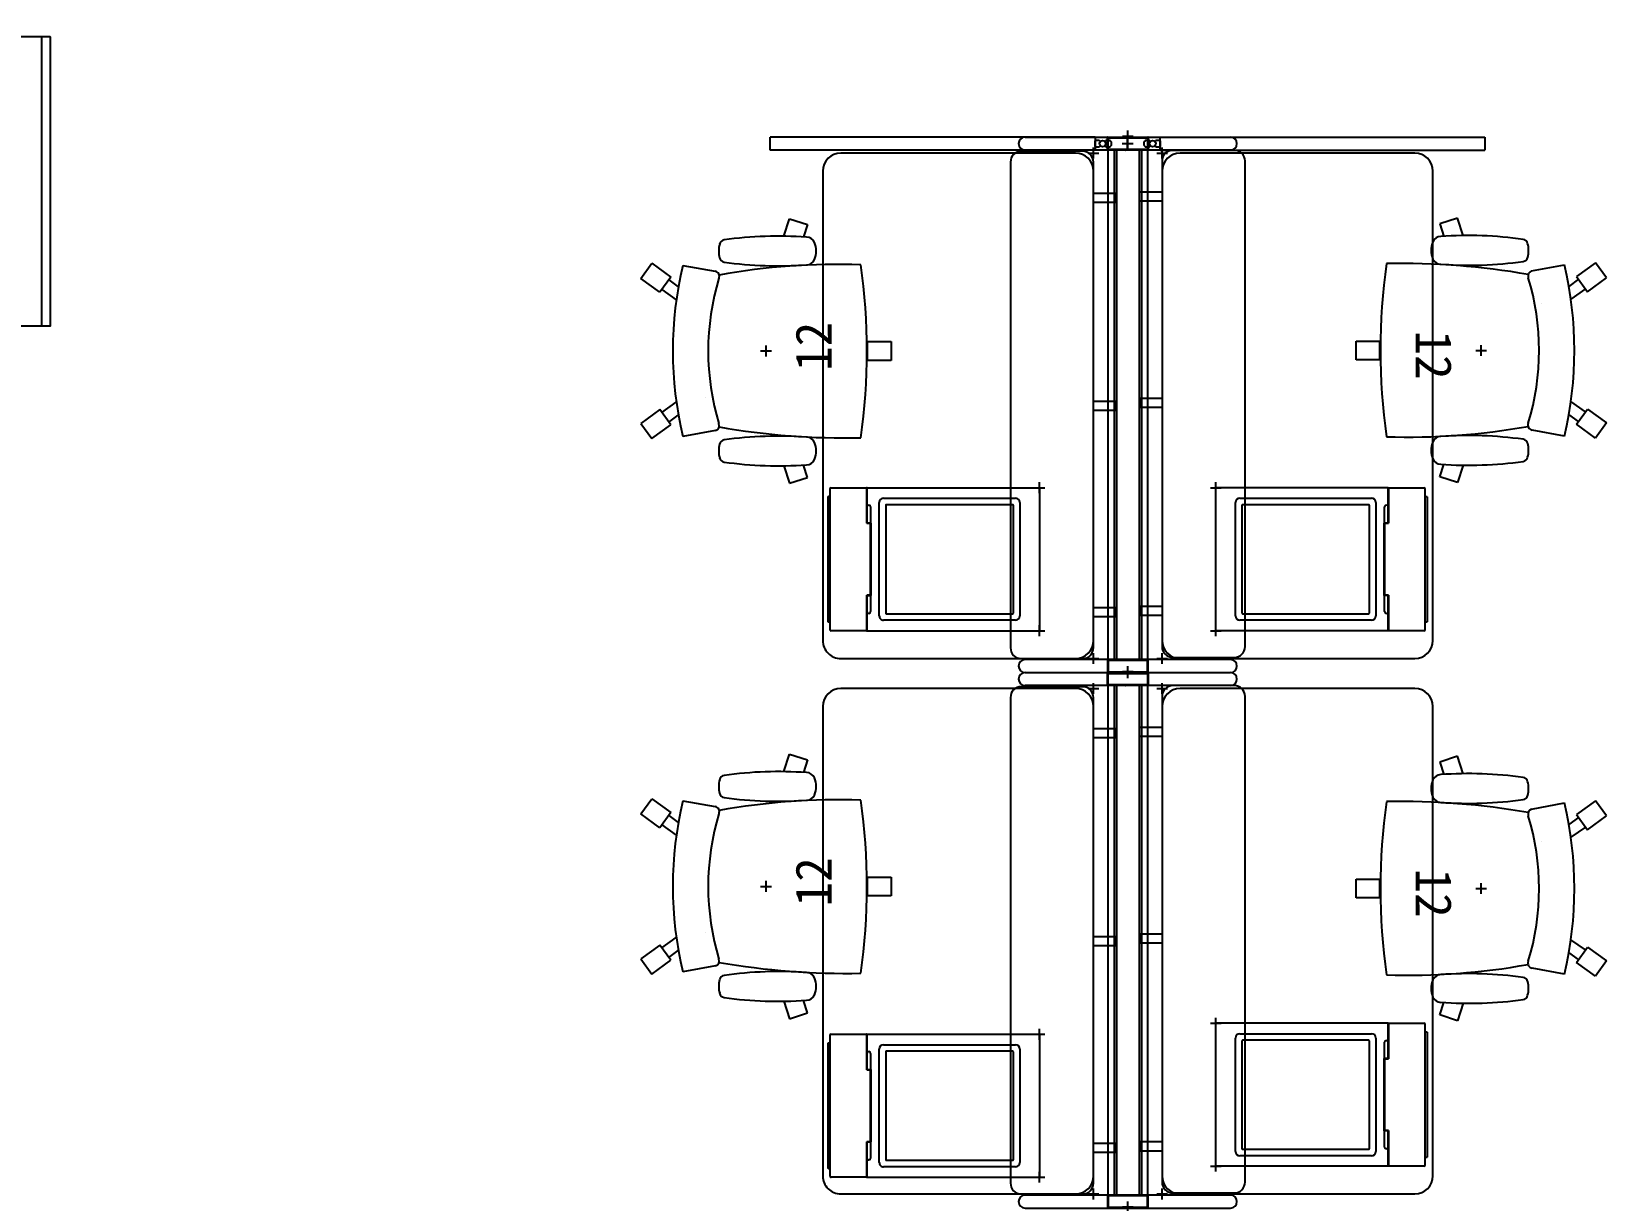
# Model space of a CAD drawing. Header units: millimetres. Extents: x 10479 to 135323, y 879012 to 965592.
# Drawn here: x 46677 to 51040, y 944636 to 947873 of the extents above; entities that cross this region are included whole.
import ezdxf
from ezdxf.enums import TextEntityAlignment as Align

# ---------------------------------------------------------------- set-up
doc = ezdxf.new("R2010")
doc.units = ezdxf.units.MM
doc.header["$PDMODE"] = 2
doc.header["$PDSIZE"] = 15
doc.linetypes.add('03-A31 아트페어 전시관 단면도$0$1층 평면도$0$1층배치도$0$PHANTOM2', pattern=[1.25, 0.625, -0.125, 0.125, -0.125, 0.125, -0.125])
for name, color, linetype in [('$2d', 7, 'Continuous'), ('$2dpanl', 1, 'Continuous'), ('$point', 6, 'Continuous'), ('시디즈', 211, 'Continuous'), ('퍼시스', 210, 'Continuous'), ('퍼시스물량산출제외', 7, 'Continuous')]:
    doc.layers.add(name, color=color, linetype=linetype)

# ---------------------------------------------------------------- blocks, each defined once
blk = doc.blocks.new('GFN142J')
at = {"layer": '$2dpanl', "color": 0}
for p, q in [((0, -55.5), (0, 284.5)), ((36, 284.5), (36, 55.5)), ((1447, 284.5), (1447, 55.5)), ((1483, -55.5), (1483, 284.5)), ((1, 56.5), (1.2, 56.5)), ((1.2, 56.5), (34.8, 56.5)), ((2.2, -54.5), (2.2, 54.5)), ((2.2, 54.5), (33.8, 54.5)), ((33.8, 54.5), (33.8, -54.5)), ((34.8, 56.5), (35, 56.5)), ((36, 55.5), (36, 6)), ((36, 55), (1447, 55)), ((1447, 55.5), (1447, 6)), ((1448.2, 56.5), (1448, 56.5)), ((1481.8, 56.5), (1448.2, 56.5)), ((1449.2, 54.5), (1449.2, -54.5)), ((1480.8, 54.5), (1449.2, 54.5)), ((1480.8, -54.5), (1480.8, 54.5)), ((1482, 56.5), (1481.8, 56.5)), ((36, 38), (1447, 38)), ((36, 31.5), (1447, 31.5)), ((36, 6), (36, -6)), ((1447, 6), (1447, -6)), ((36, -6), (36, -55.5)), ((36, -31.5), (1447, -31.5)), ((36, -38), (1447, -38)), ((1447, -6), (1447, -55.5)), ((0, -284.5), (0, -55.5)), ((1.2, -56.5), (1, -56.5)), ((34.8, -56.5), (1.2, -56.5)), ((33.8, -54.5), (2.2, -54.5)), ((35, -56.5), (34.8, -56.5)), ((36, -55), (1447, -55)), ((36, -55.5), (36, -284.5)), ((1447, -55.5), (1447, -284.5)), ((1448, -56.5), (1448.2, -56.5)), ((1448.2, -56.5), (1481.8, -56.5)), ((1449.2, -54.5), (1480.8, -54.5)), ((1481.8, -56.5), (1482, -56.5)), ((1483, -284.5), (1483, -55.5))]:
    blk.add_line(p, q, dxfattribs=at)
for centre, radius, start, end in [((18, 284.5), 18, 0.0001, 180), ((1465, 284.5), 18, 0, 179.9999), ((1, 55.5), 1, 90, 180), ((35, 55.5), 1, 0, 90), ((1448, 55.5), 1, 90, 180), ((1482, 55.5), 1, 0, 90), ((35.5, 6), 0.5, 306.9172, 0), ((1447.5, 6), 0.5, 180, 233.0828), ((35.5, -6), 0.5, 0, 53.0828), ((1447.5, -6), 0.5, 126.9172, 180), ((1, -55.5), 1, 180, 270), ((35, -55.5), 1, 270, 0), ((1448, -55.5), 1, 180, 270), ((1482, -55.5), 1, 270, 0), ((18, -284.5), 18, 180.0001, 359.9999), ((1465, -284.5), 18, 180.0001, 359.9999)]:
    blk.add_arc(centre, radius, start, end, dxfattribs=at)
at = {"layer": '$point'}
for p in [(0, 0), (1483, 0)]:
    blk.add_point(p, dxfattribs=at)
blk = doc.blocks.new('의자_사무용의자_시디즈_T10')
at = {"layer": '시디즈'}
for p, q in [((-200.9, 347.1, 0), (-242.9, 316.5, 0)), ((-242.9, 316.5, 0), (-204.7, 263.9, 0)), ((-162.6, 294.5, 0), (-200.9, 347.1, 0)), ((162.4, 294.5, 0), (200.6, 347.1, 0)), ((200.6, 347.1, 0), (242.7, 316.5, 0)), ((242.7, 316.5, 0), (204.5, 263.9, 0)), ((-204.7, 263.9, 0), (-162.6, 294.5, 0)), ((-197.1, 269.5, 0), (-177.5, 243.1, 0)), ((-170.3, 288.9, 0), (-141.9, 248.6, 0)), ((170.1, 288.9, 0), (141.7, 248.6, 0)), ((204.5, 263.9, 0), (162.4, 294.5, 0)), ((196.8, 269.5, 0), (177.3, 243.1, 0)), ((-220.2, 139.6, 0), (-237, 231, 0)), ((237, 231, 0), (220.9, 141.2, 0)), ((-128.9, 167.1), (-128.9, 167.1)), ((-128.9, 167.1), (-128.9, 167.1)), ((-318.1, -49.6, 0), (-366.4, -65.3, 0)), ((-366.4, -65.3, 0), (-350.4, -114.8, 0)), ((317.8, -49.6, 0), (366.2, -65.3, 0)), ((366.2, -65.3, 0), (350.1, -114.8, 0)), ((-350.4, -114.8, 0), (-316, -103.6, 0)), ((350.1, -114.8, 0), (315.7, -103.6, 0)), ((-26.1, -281.4, 0), (25.9, -281.4, 0)), ((-26.1, -346.4, 0), (-26.1, -281.4, 0)), ((-12.7, -281.4, 0), (-12.7, -279.5, 0)), ((12.4, -281.4, 0), (12.4, -279.5, 0)), ((25.9, -281.4, 0), (25.9, -346.4, 0)), ((25.9, -346.4, 0), (-26.1, -346.4, 0))]:
    blk.add_line(p, q, dxfattribs=at)
for centre, radius, start, end in [((0, -782.1, 0), 1040.4, 76.8312, 103.1688), ((-276.9, 62.2, 0), 69, 74.3847, 106.0872), ((-205.9, 145, 0), 15.3, 200.5105, 287.1548), ((0, -530.4, 0), 690.8, 73.0482, 106.9518), ((206.8, 143.7, 0), 14.4, 248.086, 349.8412), ((276.6, 62.2, 0), 69, 73.9128, 105.6153), ((761.9, -34.3, 0), 1080.1, 171.9827, 184.1235), ((-293, 114, 0), 14.9, 101.661, 170.6134), ((-261, 114.1, 0), 14.8, 8.7772, 79.4628), ((-1324.2, -34.4, 0), 1088.3, 355.9094, 7.9639), ((1803.6, -222.7, 0), 2044.6, 170.06, 181.1105), ((-1629.8, -201.6, 0), 1869.7, 358.1299, 10.208), ((1324, -34.4, 0), 1088.3, 172.0361, 184.0906), ((260.8, 114.1, 0), 14.8, 100.5372, 171.2228), ((292.7, 114, 0), 14.9, 9.3866, 78.339), ((-762.2, -34.3, 0), 1080.1, 355.8765, 8.0173), ((-291.8, -112.2, 0), 23.6, 179.4361, 247.669), ((-261.9, -112.4, 0), 23.3, 291.9492, 0.8867), ((261.7, -112.4, 0), 23.3, 179.1133, 248.0508), ((291.6, -112.2, 0), 23.6, 292.331, 0.5639), ((-277, -79.7, 0), 59.3, 246.3638, 293.6362), ((276.8, -79.7, 0), 59.3, 246.3638, 293.6362), ((0, 1413.3, 0), 1692.8, 261.8311, 278.114)]:
    blk.add_arc(centre, radius, start, end, dxfattribs=at)
blk.add_point((0, 0), dxfattribs=at)
blk.add_text('12', height=100).set_placement((-55.4, -181.3))
blk = doc.blocks.new('GFN4092F')
at = {"layer": '$2dpanl', "color": 0}
for p, q in [((-8.5, -49.6), (-8.5, -60.4)), ((-8.5, -79.4), (-8.5, -89.4)), ((-4.6, -45.3), (-8.2, -48.9)), ((-8.2, -61.1), (-5.8, -63.7)), ((-5.8, -76.1), (-8.2, -78.7)), ((3.9, -45), (-3.9, -45)), ((8.2, -48.9), (4.6, -45.3)), ((5.8, -63.7), (8.2, -61.1)), ((8.2, -78.7), (5.8, -76.1)), ((8.5, -60.4), (8.5, -49.6)), ((8.5, -89.4), (8.5, -79.4)), ((-18, -90.4), (-18, -990.4)), ((-18, -90.4), (18, -90.4)), ((7.5, -90.4), (-7.5, -90.4)), ((18, -90.4), (18, -990.4)), ((18, -990.4), (-18, -990.4))]:
    blk.add_line(p, q, dxfattribs=at)
blk.add_circle((0, -69.9), 8.5, dxfattribs=at)
for centre, start, end in [((-7.5, -49.6), 135, 180), ((-7.5, -60.4), 180, 223), ((-7.5, -79.4), 137, 180), ((-3.9, -46), 90, 135), ((3.9, -46), 45, 90), ((7.5, -49.6), 0, 45), ((7.5, -60.4), 317, 0), ((7.5, -79.4), 0, 43), ((-7.5, -89.4), 180, 270), ((7.5, -89.4), 270, 0)]:
    blk.add_arc(centre, 1, start, end, dxfattribs=at)
at = {"layer": '$point'}
blk.add_point((0, 0), dxfattribs=at)
blk = doc.blocks.new('GTN214')
at = {"layer": '$2d', "color": 0}
for p, q in [((180, -32.8), (155, -32.8)), ((155, -95), (155, -32.8)), ((180, -95), (180, -32.8)), ((731, -95), (731, -32.8)), ((756, -32.8), (731, -32.8)), ((756, -95), (756, -32.8)), ((1303, -95), (1303, -32.8)), ((1303, -32.8), (1328, -32.8)), ((1328, -95), (1328, -32.8)), ((39, -125), (39, -295)), ((1414, -95), (69, -95)), ((1444, -295), (1444, -125)), ((69, -325), (1414, -325))]:
    blk.add_line(p, q, dxfattribs=at)
for centre, start, end in [((69, -125), 90, 180), ((1414, -125), 0, 90), ((69, -295), 180, 270), ((1414, -295), 270, 0)]:
    blk.add_arc(centre, 30, start, end, dxfattribs=at)
at = {"layer": '$point'}
for p in [(0, 0), (1483, 0)]:
    blk.add_point(p, dxfattribs=at)
blk = doc.blocks.new('책상_책상_퍼시스_GDN014M')
at = {"layer": '퍼시스'}
for p, q in [((1350, 0), (50, 0)), ((0, -50), (0, -700)), ((1400, -700), (1400, -50)), ((50, -750), (1350, -750))]:
    blk.add_line(p, q, dxfattribs=at)
for centre, start, end in [((50, -50), 90, 180), ((1350, -50), 0, 90), ((50, -700), 180, 270), ((1350, -700), 270, 0)]:
    blk.add_arc(centre, 50, start, end, dxfattribs=at)
for p in [(0, 0), (1400, 0)]:
    blk.add_point(p, dxfattribs=at)
at = {"layer": '퍼시스', "flags": 8}
for tag, p in [('CODE', (554.5, -406.8)), ('SIZE', (554.5, -566.8))]:
    blk.add_attdef(tag, text='', height=60, dxfattribs=at).set_placement(p, align=Align.BOTTOM_LEFT)
at = {"layer": '퍼시스'}
blk.add_attdef('COLOR', text='', height=60, dxfattribs=at).set_placement((554.5, -486.8), align=Align.BOTTOM_LEFT)
blk = doc.blocks.new('캐비닛_3단캐비닛_퍼시스_H1161')
at = {"layer": '퍼시스', "linetype": 'Continuous'}
for p, q in [((799, 0), (1, 0)), ((0, -1), (0, -413)), ((800, -413), (800, -1)), ((0, -390), (800, -390)), ((1, -414), (799, -414))]:
    blk.add_line(p, q, dxfattribs=at)
for centre, start, end in [((1, -1), 90, 180), ((799, -1), 0, 90), ((1, -413), 180, 270), ((799, -413), 270, 0)]:
    blk.add_arc(centre, 1, start, end, dxfattribs=at)
at = {"layer": '퍼시스'}
for p in [(0, 0), (800, 0)]:
    blk.add_point(p, dxfattribs=at)
blk.add_text('3-Door', height=100, dxfattribs=at).set_placement((136.4, -242))
blk = doc.blocks.new('서랍_서랍_퍼시스_엑스페이스')
at = {"layer": '퍼시스', "linetype": 'Continuous'}
for p, q in [((1, 0), (395, 0)), ((0, -477), (0, -1)), ((396, -477), (396, -1)), ((29, -431.5), (29, -66)), ((41, -54), (355, -54)), ((47, -74), (47, -423.5)), ((347, -72), (49, -72)), ((349, -423.5), (349, -74)), ((367, -66), (367, -431.5)), ((49, -425.5), (347, -425.5)), ((0, -577), (0, -478.5)), ((0.5, -477.5), (98.5, -477.5)), ((98.5, -478), (0.5, -478)), ((355, -443.5), (41, -443.5)), ((48, -472.5), (48, -472.6)), ((53, -467.5), (97.5, -467.5)), ((97.5, -467.5), (98, -468)), ((97.5, -477.5), (97.5, -467.5)), ((97.5, -477.5), (98, -477)), ((98, -466.5), (298, -466.5)), ((98, -477), (98, -466.5)), ((98.5, -478), (98.5, -468)), ((99, -467.5), (101, -467.5)), ((297, -467.5), (101.1, -467.5)), ((297.5, -468), (297.5, -478)), ((297.5, -477.5), (395.5, -477.5)), ((395.5, -478), (297.5, -478)), ((298, -477), (298, -466.5)), ((298, -468), (298.5, -467.5)), ((298.5, -477.5), (298, -477)), ((298.5, -467.5), (343.1, -467.5)), ((298.5, -467.5), (298.5, -477.5)), ((348, -472.5), (348, -472.6)), ((396, -478.5), (396, -577)), ((3, -580), (393, -580)), ((24, -584.1), (24, -580)), ((371.1, -585), (25, -585)), ((372, -580), (372, -584.1))]:
    blk.add_line(p, q, dxfattribs=at)
for centre, radius, start, end in [((1, -1), 1, 90, 180), ((395, -1), 1, 0, 90), ((41, -66), 12, 90, 180), ((49, -74), 2, 90, 180), ((347, -74), 2, 0, 90), ((355, -66), 12, 0, 90), ((41, -431.5), 12, 180, 270), ((49, -423.5), 2, 180, 270), ((347, -423.5), 2, 270, 0), ((355, -431.5), 12, 270, 0), ((0.5, -477), 0.5, 180, 270), ((0.5, -478.5), 0.5, 90, 180), ((53, -472.5), 4.95, 90, 180), ((53, -472.6), 4.95, 180, 270), ((99, -468), 0.5, 90, 180), ((101, -468), 0.5, 70.8728, 90), ((297, -468), 0.5, 0, 90), ((343.1, -472.5), 4.95, 0, 90), ((343.1, -472.6), 4.95, 270, 0), ((395.5, -477), 0.5, 270, 0), ((395.5, -478.5), 0.5, 0, 90), ((3, -577), 3, 180, 270), ((25, -584.1), 0.95, 180, 270), ((371.1, -584.1), 0.95, 270, 0), ((393, -577), 3, 270, 0)]:
    blk.add_arc(centre, radius, start, end, dxfattribs=at)
at = {"layer": '퍼시스', "linetype": 'Continuous', "start_tangent": (-0.999993, 0.003708), "end_tangent": (-0.993211, -0.116326)}
blk.add_spline([(101.1, -467.5), (101, -467.5)], degree=3, dxfattribs=at)
at = {"layer": '퍼시스'}
for p in [(0, 0), (396, 0)]:
    blk.add_point(p, dxfattribs=at)
for tag, p in [('CODE', (29, -273.5)), ('SIZE', (29, -433.5))]:
    blk.add_attdef(tag, text='', height=60, dxfattribs=at).set_placement(p, align=Align.BOTTOM_LEFT)
at = {"layer": '퍼시스', "flags": 8}
blk.add_attdef('COLOR', text='', height=60, dxfattribs=at).set_placement((29, -353.5), align=Align.BOTTOM_LEFT)

msp = doc.modelspace()

# ---------------------------------------------------------------- block references
at = {"layer": '시디즈'}
for p, rotation in [((48712, 946988.7), 90), ((50693.2, 946990.1), 270), ((48712, 945505.7), 90), ((50693.2, 945499.8), 270)]:
    msp.add_blockref('의자_사무용의자_시디즈_T10', p, dxfattribs=dict(at, rotation=rotation))
at = {"layer": '퍼시스', "linetype": '03-A31 아트페어 전시관 단면도$0$1층 평면도$0$1층배치도$0$PHANTOM2', "ltscale": 100}
for name, p, rotation in [('캐비닛_3단캐비닛_퍼시스_H1161', (46315.9, 947058.4), 90), ('책상_책상_퍼시스_GDN014M', (49619.1, 947536.8), 270), ('책상_책상_퍼시스_GDN014M', (49809.1, 946136.8), 90), ('책상_책상_퍼시스_GDN014M', (49619.1, 946053.8), 270), ('책상_책상_퍼시스_GDN014M', (49809.1, 944653.8), 90)]:
    msp.add_blockref(name, p, dxfattribs=dict(at, rotation=rotation))
at = {"layer": '퍼시스'}
for p, rotation in [((49469.1, 946609.8), 270), ((49958.1, 946213.8), 90), ((49469.1, 945096.2), 270), ((49958.1, 944730.8), 90)]:
    msp.add_blockref('서랍_서랍_퍼시스_엑스페이스', p, dxfattribs=dict(at, rotation=rotation))
at = {"layer": '퍼시스물량산출제외', "linetype": '03-A31 아트페어 전시관 단면도$0$1층 평면도$0$1층배치도$0$PHANTOM2', "ltscale": 100}
for p, rotation in [((49714.1, 947580.8), 270), ((49714.1, 946100.8), 90), ((49714.1, 946097.8), 270), ((49714.1, 944617.8), 90)]:
    msp.add_blockref('GTN214', p, dxfattribs=dict(at, rotation=rotation))
at = {"layer": '퍼시스물량산출제외'}
for name, p, rotation in [('GFN142J', (49714.1, 947580.8), 270), ('GFN4092F', (49714.1, 947562.8), 270), ('GFN4092F', (49713.1, 947562.8), 90), ('GFN142J', (49714.1, 946097.8), 270)]:
    msp.add_blockref(name, p, dxfattribs=dict(at, rotation=rotation))

doc.saveas('drawing.dxf')
